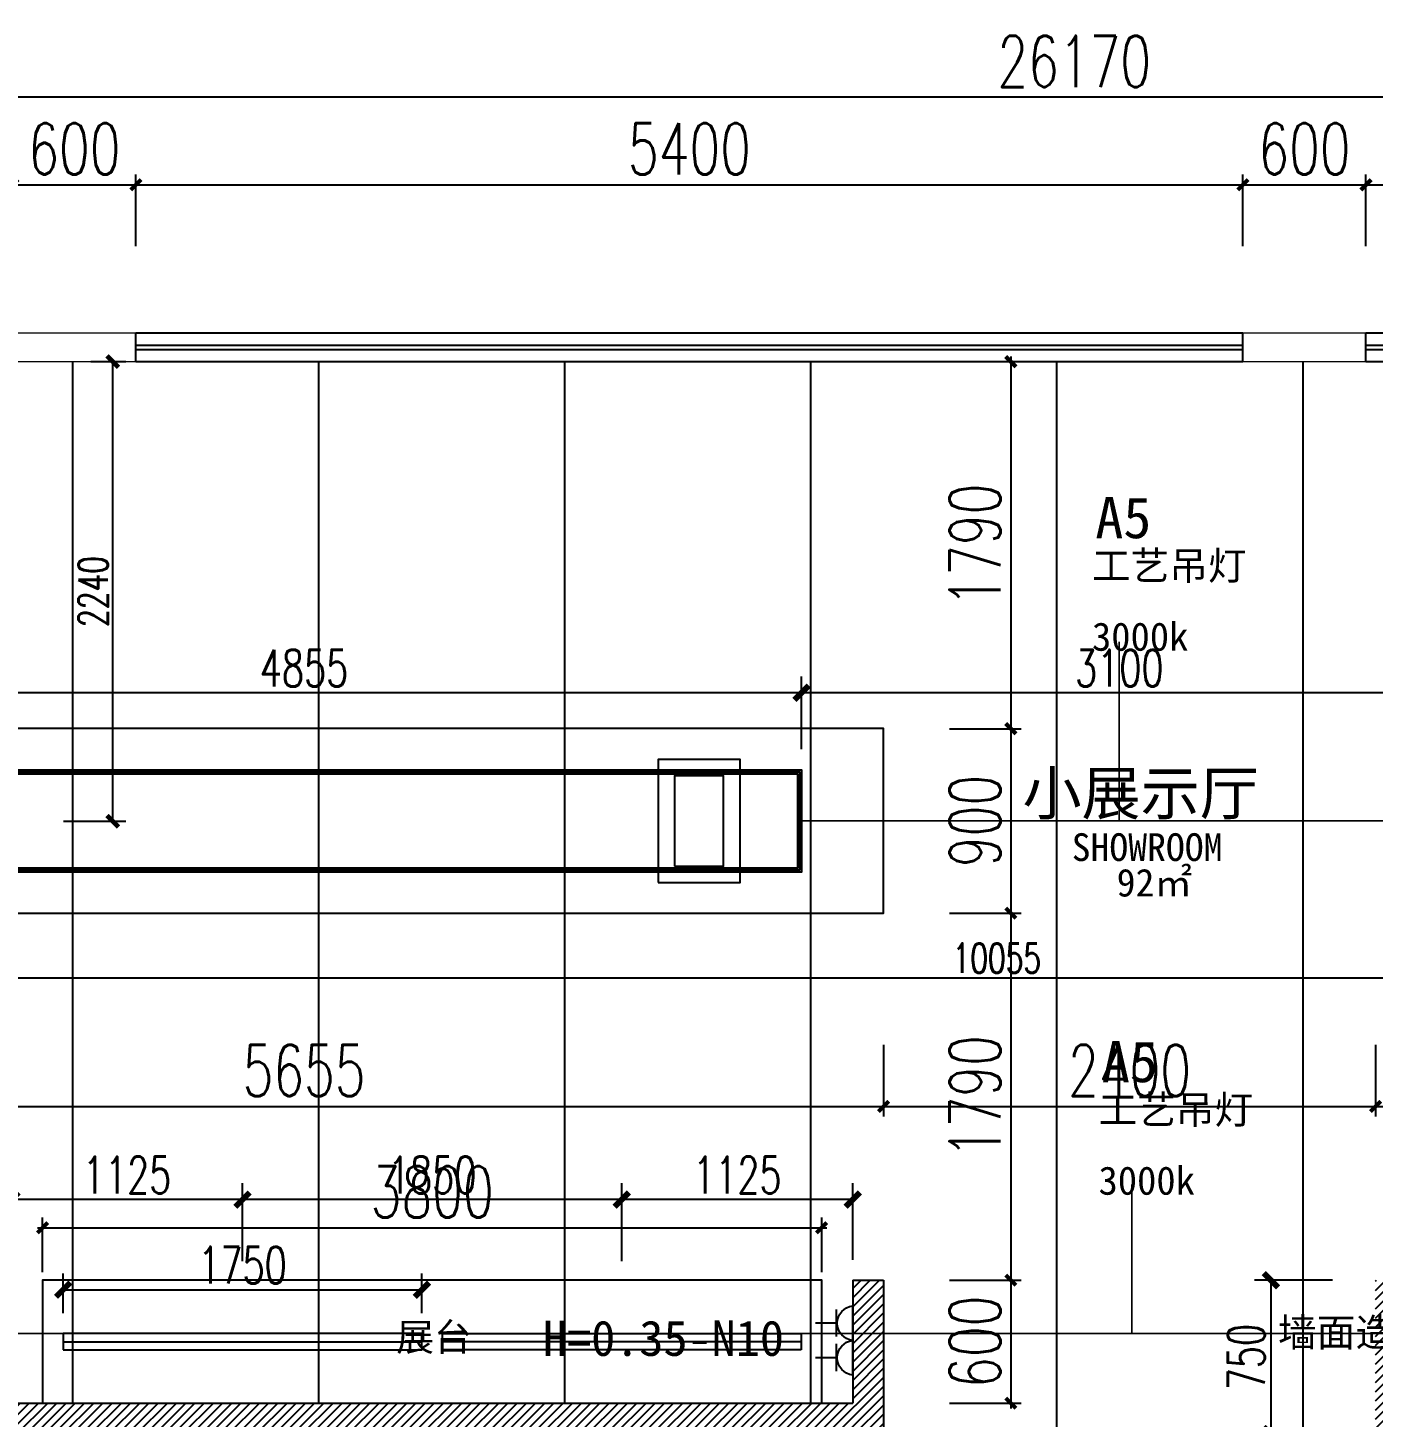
# Model space of a CAD drawing. Header units: millimetres. Extents: x 5625199 to 7433318, y -3316392 to -2552493.
# Drawn here: x 5908830 to 5915393, y -2585258 to -2578481 of the extents above; entities that cross this region are included whole.
import ezdxf

# ---------------------------------------------------------------- set-up
doc = ezdxf.new("R2010")
doc.units = ezdxf.units.MM
doc.header["$PDMODE"] = 35
doc.header["$PDSIZE"] = -10
for name, color, linetype in [('8', 8, 'Continuous'), ('PL-地坪线', 8, 'Continuous'), ('PL-天花', 30, 'Continuous'), ('PL-文字标注', 2, 'Continuous'), ('PL-新建墙体', 5, 'Continuous'), ('PL-新建墙体尺寸', 155, 'Continuous'), ('PL-活动家具', 15, 'Continuous'), ('PL-灯具尺寸', 155, 'Continuous'), ('TXT【文字】', 8, 'Continuous'), ('开关', 1, 'Continuous'), ('插座', 1, 'Continuous')]:
    doc.layers.add(name, color=color, linetype=linetype)
doc.styles.add('MFD-英文', font='stylu.ttf')
doc.styles.add('STYLE2', font='simhei.ttf')
doc.styles.add('XZC', font='SIMPLEX.SHX', dxfattribs={"width": 0.7, "bigfont": 'hztxt.shx'})
doc.styles.add('标注-尺寸', font='simplex.shx', dxfattribs={"width": 0.7})
doc.styles.add('黑体', font='simhei.ttf')
doc.linetypes.add('LED_LINE', pattern='A,12.7,-5.08,["LED",XZC,S=2.54,R=0,X=-2.54,Y=-1.27],-6.35', length=24.13)
doc.dimstyles.new('100', dxfattribs={"dimtxt": 180, "dimasz": 70, "dimexe": 80, "dimexo": 100, "dimgap": 30, "dimtad": 1, "dimdec": 0, "dimrnd": 5, "dimdsep": 46, "dimtxsty": '标注-尺寸', "dimblk": 'ARCHTICK', "dimcen": 0.2, "dimdle": 5, "dimclrd": 8, "dimclre": 8, "dimclrt": 2, "dimadec": 0, "dimazin": 0, "dimtfac": 1, "dimtdec": 0, "dimtmove": 2, "dimatfit": 3, "dimldrblk": 'ccccc', "dimfxl": 300, "dimfxlon": 1, "dimtolj": 1, "dimtzin": 0, "dimarcsym": 0})
doc.dimstyles.new('MS55', dxfattribs={"dimscale": 0, "dimtxt": 5, "dimasz": 1, "dimexe": 1, "dimexo": 0.8, "dimgap": 1, "dimtad": 1, "dimdec": 0, "dimrnd": 5, "dimdsep": 46, "dimtxsty": '标注-尺寸', "dimblk": 'ARCHTICK', "dimcen": 0, "dimdle": 0.5, "dimclrd": 256, "dimclre": 256, "dimclrt": 50, "dimadec": 0, "dimazin": 0, "dimtfac": 1, "dimtdec": 0, "dimtix": 1, "dimtofl": 0, "dimtmove": 2, "dimatfit": 3, "dimldrblk": 'jt2', "dimfxl": 6, "dimfxlon": 1, "dimtvp": 1, "dimtolj": 1, "dimtzin": 0, "dimarcsym": 0})
doc.dimstyles.new('副本 100', dxfattribs={"dimscale": 0.8, "dimtxt": 180, "dimasz": 70, "dimexe": 80, "dimexo": 100, "dimgap": 30, "dimtad": 1, "dimdec": 0, "dimrnd": 5, "dimdsep": 46, "dimtxsty": '标注-尺寸', "dimblk": 'ARCHTICK', "dimcen": 0.2, "dimdle": 5, "dimclrd": 8, "dimclre": 8, "dimclrt": 2, "dimadec": 0, "dimazin": 0, "dimtfac": 1, "dimtdec": 0, "dimtmove": 2, "dimatfit": 3, "dimldrblk": 'ccccc', "dimfxl": 300, "dimfxlon": 1, "dimtolj": 1, "dimtzin": 0, "dimarcsym": 0})

# ---------------------------------------------------------------- blocks, each defined once
blk = doc.blocks.new('_ArchTick')
at = {"color": 0, "linetype": 'ByBlock', "const_width": 0.4}
blk.add_lwpolyline([(-0.5, -0.5), (0.5, 0.5)], dxfattribs=at)
blk = doc.blocks.new('*D111')
at = {"layer": 'Defpoints', "color": 0, "transparency": 16777216}
for p in [(5912604.1, -2581724.2), (5912604.1, -2582099.4), (5915704.1, -2582099.4)]:
    blk.add_point(p, dxfattribs=at)
at = {"layer": 'PL-灯具尺寸', "color": 8, "lineweight": -2, "ltscale": 500, "transparency": 16777216}
for p, q in [((5912604.1, -2581999.4), (5912604.1, -2581644.2)), ((5915704.1, -2581999.4), (5915704.1, -2581644.2)), ((5915709.1, -2581724.2), (5912599.1, -2581724.2))]:
    blk.add_line(p, q, dxfattribs=at)
at = {"layer": 'PL-灯具尺寸', "color": 8, "linetype": 'ByBlock', "lineweight": -2, "transparency": 16777216, "xscale": 70, "yscale": 70, "zscale": 70, "rotation": 180}
blk.add_blockref('_ArchTick', (5912604.1, -2581724.2), dxfattribs=at)
at = {"layer": 'PL-灯具尺寸', "color": 8, "linetype": 'ByBlock', "lineweight": -2, "transparency": 16777216, "xscale": 70, "yscale": 70, "zscale": 70}
blk.add_blockref('_ArchTick', (5915704.1, -2581724.2), dxfattribs=at)
at = {"layer": 'PL-灯具尺寸', "color": 2, "ltscale": 500, "transparency": 16777216, "insert": (5914154.1, -2581604.2), "char_height": 180, "attachment_point": 5, "style": '标注-尺寸'}
blk.add_mtext('\\A1;3100', dxfattribs=at)
blk = doc.blocks.new('ccccc')
h = blk.add_hatch(color=44)
h.dxf.hatch_style = 1
h.paths.add_polyline_path([(-1.713, -1.115), (-1.349, -1.475), (0, 0), (-1.349, 1.475), (-1.713, 1.115), (-0.424, 0)])
at = {"color": 44}
for p, q in [((-1.349, 1.475), (-1.713, 1.115)), ((-1.713, 1.115), (-0.424, 0)), ((0, 0), (-1.349, 1.475)), ((-0.424, 0), (-5.067, 0)), ((-1.713, -1.115), (-0.424, 0)), ((0, 0), (-1.349, -1.475)), ((-1.349, -1.475), (-1.713, -1.115))]:
    blk.add_line(p, q, dxfattribs=at)
blk = doc.blocks.new('*D112')
at = {"layer": 'Defpoints', "color": 0, "transparency": 16777216}
for p in [(5907750.5, -2581724.2), (5907750.5, -2582009.5), (5912604.1, -2582099.4)]:
    blk.add_point(p, dxfattribs=at)
at = {"layer": 'PL-灯具尺寸', "color": 8, "lineweight": -2, "ltscale": 500, "transparency": 16777216}
for p, q in [((5907750.5, -2581909.5), (5907750.5, -2581644.2)), ((5912604.1, -2581999.4), (5912604.1, -2581644.2)), ((5912609.1, -2581724.2), (5907745.5, -2581724.2))]:
    blk.add_line(p, q, dxfattribs=at)
at = {"layer": 'PL-灯具尺寸', "color": 8, "linetype": 'ByBlock', "lineweight": -2, "transparency": 16777216, "xscale": 70, "yscale": 70, "zscale": 70, "rotation": 180}
blk.add_blockref('_ArchTick', (5907750.5, -2581724.2), dxfattribs=at)
at = {"layer": 'PL-灯具尺寸', "color": 8, "linetype": 'ByBlock', "lineweight": -2, "transparency": 16777216, "xscale": 70, "yscale": 70, "zscale": 70}
blk.add_blockref('_ArchTick', (5912604.1, -2581724.2), dxfattribs=at)
at = {"layer": 'PL-灯具尺寸', "color": 2, "ltscale": 500, "transparency": 16777216, "insert": (5910177.3, -2581604.2), "char_height": 180, "attachment_point": 5, "style": '标注-尺寸'}
blk.add_mtext('\\A1;4855', dxfattribs=at)
blk = doc.blocks.new('*D135')
at = {"layer": 'Defpoints', "color": 0, "transparency": 16777216}
for p in [(5911727.3, -2584196.1), (5912854.1, -2584589.4), (5911727.3, -2584929.4)]:
    blk.add_point(p, dxfattribs=at)
at = {"layer": 'PL-灯具尺寸', "color": 8, "lineweight": -2, "ltscale": 500, "transparency": 16777216}
for p, q in [((5911727.3, -2584496.1), (5911727.3, -2584116.1)), ((5912854.1, -2584489.4), (5912854.1, -2584116.1)), ((5912859.1, -2584196.1), (5911722.3, -2584196.1))]:
    blk.add_line(p, q, dxfattribs=at)
at = {"layer": 'PL-灯具尺寸', "color": 8, "linetype": 'ByBlock', "lineweight": -2, "transparency": 16777216, "xscale": 70, "yscale": 70, "zscale": 70, "rotation": 180}
blk.add_blockref('_ArchTick', (5911727.3, -2584196.1), dxfattribs=at)
at = {"layer": 'PL-灯具尺寸', "color": 8, "linetype": 'ByBlock', "lineweight": -2, "transparency": 16777216, "xscale": 70, "yscale": 70, "zscale": 70}
blk.add_blockref('_ArchTick', (5912854.1, -2584196.1), dxfattribs=at)
at = {"layer": 'PL-灯具尺寸', "color": 2, "ltscale": 500, "transparency": 16777216, "insert": (5912290.7, -2584076.1), "char_height": 180, "attachment_point": 5, "style": '标注-尺寸'}
blk.add_mtext('\\A1;1125', dxfattribs=at)
blk = doc.blocks.new('*D136')
at = {"layer": 'Defpoints', "color": 0, "transparency": 16777216}
for p in [(5909877.3, -2584196.1), (5909877.3, -2584849.4), (5911727.3, -2584929.4)]:
    blk.add_point(p, dxfattribs=at)
at = {"layer": 'PL-灯具尺寸', "color": 8, "lineweight": -2, "ltscale": 500, "transparency": 16777216}
for p, q in [((5909877.3, -2584496.1), (5909877.3, -2584116.1)), ((5911727.3, -2584496.1), (5911727.3, -2584116.1)), ((5911732.3, -2584196.1), (5909872.3, -2584196.1))]:
    blk.add_line(p, q, dxfattribs=at)
at = {"layer": 'PL-灯具尺寸', "color": 8, "linetype": 'ByBlock', "lineweight": -2, "transparency": 16777216, "xscale": 70, "yscale": 70, "zscale": 70, "rotation": 180}
blk.add_blockref('_ArchTick', (5909877.3, -2584196.1), dxfattribs=at)
at = {"layer": 'PL-灯具尺寸', "color": 8, "linetype": 'ByBlock', "lineweight": -2, "transparency": 16777216, "xscale": 70, "yscale": 70, "zscale": 70}
blk.add_blockref('_ArchTick', (5911727.3, -2584196.1), dxfattribs=at)
at = {"layer": 'PL-灯具尺寸', "color": 2, "ltscale": 500, "transparency": 16777216, "insert": (5910802.3, -2584076.1), "char_height": 180, "attachment_point": 5, "style": '标注-尺寸'}
blk.add_mtext('\\A1;1850', dxfattribs=at)
blk = doc.blocks.new('*D137')
at = {"layer": 'Defpoints', "color": 0, "transparency": 16777216}
for p in [(5908750.5, -2584196.1), (5908750.5, -2584589.4), (5909877.3, -2584849.4)]:
    blk.add_point(p, dxfattribs=at)
at = {"layer": 'PL-灯具尺寸', "color": 8, "lineweight": -2, "ltscale": 500, "transparency": 16777216}
for p, q in [((5908750.5, -2584489.4), (5908750.5, -2584116.1)), ((5909877.3, -2584496.1), (5909877.3, -2584116.1)), ((5909882.3, -2584196.1), (5908745.5, -2584196.1))]:
    blk.add_line(p, q, dxfattribs=at)
at = {"layer": 'PL-灯具尺寸', "color": 8, "linetype": 'ByBlock', "lineweight": -2, "transparency": 16777216, "xscale": 70, "yscale": 70, "zscale": 70, "rotation": 180}
blk.add_blockref('_ArchTick', (5908750.5, -2584196.1), dxfattribs=at)
at = {"layer": 'PL-灯具尺寸', "color": 8, "linetype": 'ByBlock', "lineweight": -2, "transparency": 16777216, "xscale": 70, "yscale": 70, "zscale": 70}
blk.add_blockref('_ArchTick', (5909877.3, -2584196.1), dxfattribs=at)
at = {"layer": 'PL-灯具尺寸', "color": 2, "ltscale": 500, "transparency": 16777216, "insert": (5909313.9, -2584076.1), "char_height": 180, "attachment_point": 5, "style": '标注-尺寸'}
blk.add_mtext('\\A1;1125', dxfattribs=at)
blk = doc.blocks.new('c')
at = {"color": 1}
for p, q in [((788247, -244144), (788247, -243941)), ((788370, -244135), (788119, -244135)), ((788406, -244287), (788087, -244287))]:
    blk.add_line(p, q, dxfattribs=at)
blk.add_arc((788247, -244305), 161, 6.4342, 173.5658, dxfattribs=at)
blk = doc.blocks.new('*D1155')
at = {"layer": 'Defpoints', "color": 0, "transparency": 16777216}
for p in [(5907350.5, -2582799.4), (5913004.1, -2582799.4), (5913004.1, -2583741.7)]:
    blk.add_point(p, dxfattribs=at)
at = {"layer": 'TXT【文字】', "lineweight": -2, "ltscale": 500, "transparency": 16777216}
for p, q in [((5907350.5, -2583441.7), (5907350.5, -2583791.7)), ((5913004.1, -2583441.7), (5913004.1, -2583791.7)), ((5907325.5, -2583741.7), (5913029.1, -2583741.7))]:
    blk.add_line(p, q, dxfattribs=at)
at = {"layer": 'TXT【文字】', "linetype": 'ByBlock', "lineweight": -2, "transparency": 16777216, "xscale": 50.00000000000001, "yscale": 50.00000000000001, "zscale": 50.00000000000001, "rotation": 180}
blk.add_blockref('_ArchTick', (5907350.5, -2583741.7), dxfattribs=at)
at = {"layer": 'TXT【文字】', "linetype": 'ByBlock', "lineweight": -2, "transparency": 16777216, "xscale": 50.00000000000001, "yscale": 50.00000000000001, "zscale": 50.00000000000001}
blk.add_blockref('_ArchTick', (5913004.1, -2583741.7), dxfattribs=at)
at = {"layer": 'TXT【文字】', "color": 50, "ltscale": 500, "transparency": 16777216, "insert": (5910177.3, -2583566.7), "char_height": 250, "attachment_point": 5, "style": '标注-尺寸'}
blk.add_mtext('\\A1;5655', dxfattribs=at)
blk = doc.blocks.new('jt2')
at = {"ltscale": 0.1}
blk.add_line((0, 0), (-1, 0), dxfattribs=at)
at = {"color": 6, "ltscale": 0.1}
blk.add_lwpolyline([(-1.22, 1.26), (-0.72, 1.5), (0.02, 0), (-0.72, -1.5), (-1.22, -1.26), (0, 0), (-1.22, 1.26)], dxfattribs=at)
blk = doc.blocks.new('*D1156')
at = {"layer": 'Defpoints', "color": 0, "transparency": 16777216}
for p in [(5913004.1, -2582799.4), (5915404.1, -2582799.4), (5915404.1, -2583741.7)]:
    blk.add_point(p, dxfattribs=at)
at = {"layer": 'TXT【文字】', "lineweight": -2, "ltscale": 500, "transparency": 16777216}
for p, q in [((5913004.1, -2583441.7), (5913004.1, -2583791.7)), ((5915404.1, -2583441.7), (5915404.1, -2583791.7)), ((5912979.1, -2583741.7), (5915429.1, -2583741.7))]:
    blk.add_line(p, q, dxfattribs=at)
at = {"layer": 'TXT【文字】', "linetype": 'ByBlock', "lineweight": -2, "transparency": 16777216, "xscale": 50.00000000000001, "yscale": 50.00000000000001, "zscale": 50.00000000000001, "rotation": 180}
blk.add_blockref('_ArchTick', (5913004.1, -2583741.7), dxfattribs=at)
at = {"layer": 'TXT【文字】', "linetype": 'ByBlock', "lineweight": -2, "transparency": 16777216, "xscale": 50.00000000000001, "yscale": 50.00000000000001, "zscale": 50.00000000000001}
blk.add_blockref('_ArchTick', (5915404.1, -2583741.7), dxfattribs=at)
at = {"layer": 'TXT【文字】', "color": 50, "ltscale": 500, "transparency": 16777216, "insert": (5914204.1, -2583566.7), "char_height": 250, "attachment_point": 5, "style": '标注-尺寸'}
blk.add_mtext('\\A1;2400', dxfattribs=at)
blk = doc.blocks.new('*D1157')
at = {"layer": 'Defpoints', "color": 0, "transparency": 16777216}
for p in [(5915404.1, -2582799.4), (5919849.4, -2582799.4), (5919849.4, -2583741.7)]:
    blk.add_point(p, dxfattribs=at)
at = {"layer": 'TXT【文字】', "lineweight": -2, "ltscale": 500, "transparency": 16777216}
for p, q in [((5915404.1, -2583441.7), (5915404.1, -2583791.7)), ((5919849.4, -2583441.7), (5919849.4, -2583791.7)), ((5915379.1, -2583741.7), (5919874.4, -2583741.7))]:
    blk.add_line(p, q, dxfattribs=at)
at = {"layer": 'TXT【文字】', "linetype": 'ByBlock', "lineweight": -2, "transparency": 16777216, "xscale": 50.00000000000001, "yscale": 50.00000000000001, "zscale": 50.00000000000001, "rotation": 180}
blk.add_blockref('_ArchTick', (5915404.1, -2583741.7), dxfattribs=at)
at = {"layer": 'TXT【文字】', "linetype": 'ByBlock', "lineweight": -2, "transparency": 16777216, "xscale": 50.00000000000001, "yscale": 50.00000000000001, "zscale": 50.00000000000001}
blk.add_blockref('_ArchTick', (5919849.4, -2583741.7), dxfattribs=at)
at = {"layer": 'TXT【文字】', "color": 50, "ltscale": 500, "transparency": 16777216, "insert": (5917626.8, -2583566.7), "char_height": 250, "attachment_point": 5, "style": '标注-尺寸'}
blk.add_mtext('\\A1;4445', dxfattribs=at)
blk = doc.blocks.new('*D1159')
at = {"layer": 'Defpoints', "color": 0, "transparency": 16777216}
for p in [(5912957.3, -2580109.3), (5913004.1, -2581899.4), (5913625.1, -2581899.4)]:
    blk.add_point(p, dxfattribs=at)
at = {"layer": 'TXT【文字】', "lineweight": -2, "ltscale": 500, "transparency": 16777216}
for p, q in [((5913325.1, -2580109.3), (5913675.1, -2580109.3)), ((5913625.1, -2580084.3), (5913625.1, -2581924.4)), ((5913325.1, -2581899.4), (5913675.1, -2581899.4))]:
    blk.add_line(p, q, dxfattribs=at)
at = {"layer": 'TXT【文字】', "linetype": 'ByBlock', "lineweight": -2, "transparency": 16777216, "xscale": 50.00000000000001, "yscale": 50.00000000000001, "zscale": 50.00000000000001}
for p, rotation in [((5913625.1, -2580109.3), 90), ((5913625.1, -2581899.4), 270)]:
    blk.add_blockref('_ArchTick', p, dxfattribs=dict(at, rotation=rotation))
at = {"layer": 'TXT【文字】', "color": 50, "ltscale": 500, "transparency": 16777216, "insert": (5913450.1, -2581004.3), "char_height": 250, "attachment_point": 5, "rotation": 90, "style": '标注-尺寸'}
blk.add_mtext('\\A1;1790', dxfattribs=at)
blk = doc.blocks.new('*D1160')
at = {"layer": 'Defpoints', "color": 0, "transparency": 16777216}
for p in [(5913004.1, -2581899.4), (5913004.1, -2582799.4), (5913625.1, -2582799.4)]:
    blk.add_point(p, dxfattribs=at)
at = {"layer": 'TXT【文字】', "lineweight": -2, "ltscale": 500, "transparency": 16777216}
for p, q in [((5913325.1, -2581899.4), (5913675.1, -2581899.4)), ((5913625.1, -2581874.4), (5913625.1, -2582824.4)), ((5913325.1, -2582799.4), (5913675.1, -2582799.4))]:
    blk.add_line(p, q, dxfattribs=at)
at = {"layer": 'TXT【文字】', "linetype": 'ByBlock', "lineweight": -2, "transparency": 16777216, "xscale": 50.00000000000001, "yscale": 50.00000000000001, "zscale": 50.00000000000001}
for p, rotation in [((5913625.1, -2581899.4), 90), ((5913625.1, -2582799.4), 270)]:
    blk.add_blockref('_ArchTick', p, dxfattribs=dict(at, rotation=rotation))
at = {"layer": 'TXT【文字】', "color": 50, "ltscale": 500, "transparency": 16777216, "insert": (5913450.1, -2582349.4), "char_height": 250, "attachment_point": 5, "rotation": 90, "style": '标注-尺寸'}
blk.add_mtext('\\A1;900', dxfattribs=at)
blk = doc.blocks.new('*D1161')
at = {"layer": 'Defpoints', "color": 0, "transparency": 16777216}
for p in [(5913004.1, -2582799.4), (5912558.3, -2584589.4), (5913625.1, -2584589.4)]:
    blk.add_point(p, dxfattribs=at)
at = {"layer": 'TXT【文字】', "lineweight": -2, "ltscale": 500, "transparency": 16777216}
for p, q in [((5913625.1, -2582774.4), (5913625.1, -2584614.4)), ((5913325.1, -2582799.4), (5913675.1, -2582799.4)), ((5913325.1, -2584589.4), (5913675.1, -2584589.4))]:
    blk.add_line(p, q, dxfattribs=at)
at = {"layer": 'TXT【文字】', "linetype": 'ByBlock', "lineweight": -2, "transparency": 16777216, "xscale": 50.00000000000001, "yscale": 50.00000000000001, "zscale": 50.00000000000001}
for p, rotation in [((5913625.1, -2582799.4), 90), ((5913625.1, -2584589.4), 270)]:
    blk.add_blockref('_ArchTick', p, dxfattribs=dict(at, rotation=rotation))
at = {"layer": 'TXT【文字】', "color": 50, "ltscale": 500, "transparency": 16777216, "insert": (5913450.1, -2583694.4), "char_height": 250, "attachment_point": 5, "rotation": 90, "style": '标注-尺寸'}
blk.add_mtext('\\A1;1790', dxfattribs=at)
blk = doc.blocks.new('*D1162')
at = {"layer": 'Defpoints', "color": 0, "transparency": 16777216}
for p in [(5912558.3, -2584589.4), (5912558.3, -2585189.4), (5913625.1, -2585189.4)]:
    blk.add_point(p, dxfattribs=at)
at = {"layer": 'TXT【文字】', "lineweight": -2, "ltscale": 500, "transparency": 16777216}
for p, q in [((5913325.1, -2584589.4), (5913675.1, -2584589.4)), ((5913625.1, -2584564.4), (5913625.1, -2585214.4)), ((5913325.1, -2585189.4), (5913675.1, -2585189.4))]:
    blk.add_line(p, q, dxfattribs=at)
at = {"layer": 'TXT【文字】', "linetype": 'ByBlock', "lineweight": -2, "transparency": 16777216, "xscale": 50.00000000000001, "yscale": 50.00000000000001, "zscale": 50.00000000000001}
for p, rotation in [((5913625.1, -2584589.4), 90), ((5913625.1, -2585189.4), 270)]:
    blk.add_blockref('_ArchTick', p, dxfattribs=dict(at, rotation=rotation))
at = {"layer": 'TXT【文字】', "color": 50, "ltscale": 500, "transparency": 16777216, "insert": (5913450.1, -2584889.4), "char_height": 250, "attachment_point": 5, "rotation": 90, "style": '标注-尺寸'}
blk.add_mtext('\\A1;600', dxfattribs=at)
blk = doc.blocks.new('*D1225')
at = {"layer": '8', "lineweight": -2, "ltscale": 500, "transparency": 16777216}
for p, q in [((5900849.4, -2579120), (5900849.4, -2578770)), ((5927018.9, -2579120), (5927018.9, -2578770)), ((5927043.9, -2578820), (5900824.4, -2578820))]:
    blk.add_line(p, q, dxfattribs=at)
at = {"layer": 'Defpoints', "color": 0, "transparency": 16777216}
for p in [(5900849.4, -2578820), (5900849.4, -2580219.4), (5927018.9, -2580219.4)]:
    blk.add_point(p, dxfattribs=at)
at = {"layer": '8', "linetype": 'ByBlock', "lineweight": -2, "transparency": 16777216, "xscale": 50.00000000000001, "yscale": 50.00000000000001, "zscale": 50.00000000000001, "rotation": 180}
blk.add_blockref('_ArchTick', (5900849.4, -2578820), dxfattribs=at)
at = {"layer": '8', "linetype": 'ByBlock', "lineweight": -2, "transparency": 16777216, "xscale": 50.00000000000001, "yscale": 50.00000000000001, "zscale": 50.00000000000001}
blk.add_blockref('_ArchTick', (5927018.9, -2578820), dxfattribs=at)
at = {"layer": '8', "color": 50, "ltscale": 500, "transparency": 16777216, "insert": (5913934.2, -2578645), "char_height": 250, "attachment_point": 5, "style": '标注-尺寸'}
blk.add_mtext('\\A1;26170', dxfattribs=at)
blk = doc.blocks.new('*D1283')
at = {"layer": '8', "lineweight": -2, "ltscale": 500, "transparency": 16777216}
for p, q in [((5908757.3, -2579546.8), (5908757.3, -2579196.8)), ((5909357.3, -2579546.8), (5909357.3, -2579196.8)), ((5908732.3, -2579246.8), (5909382.3, -2579246.8))]:
    blk.add_line(p, q, dxfattribs=at)
at = {"layer": 'Defpoints', "color": 0, "transparency": 16777216}
for p in [(5909357.3, -2579246.8), (5908757.3, -2579969.3), (5909357.3, -2579969.3)]:
    blk.add_point(p, dxfattribs=at)
at = {"layer": '8', "linetype": 'ByBlock', "lineweight": -2, "transparency": 16777216, "xscale": 50.00000000000001, "yscale": 50.00000000000001, "zscale": 50.00000000000001, "rotation": 180}
blk.add_blockref('_ArchTick', (5908757.3, -2579246.8), dxfattribs=at)
at = {"layer": '8', "linetype": 'ByBlock', "lineweight": -2, "transparency": 16777216, "xscale": 50.00000000000001, "yscale": 50.00000000000001, "zscale": 50.00000000000001}
blk.add_blockref('_ArchTick', (5909357.3, -2579246.8), dxfattribs=at)
at = {"layer": '8', "color": 50, "ltscale": 500, "transparency": 16777216, "insert": (5909057.3, -2579071.8), "char_height": 250, "attachment_point": 5, "style": '标注-尺寸'}
blk.add_mtext('\\A1;600', dxfattribs=at)
blk = doc.blocks.new('*D1284')
at = {"layer": '8', "lineweight": -2, "ltscale": 500, "transparency": 16777216}
for p, q in [((5909357.3, -2579546.8), (5909357.3, -2579196.8)), ((5914757.3, -2579546.8), (5914757.3, -2579196.8)), ((5909332.3, -2579246.8), (5914782.3, -2579246.8))]:
    blk.add_line(p, q, dxfattribs=at)
at = {"layer": 'Defpoints', "color": 0, "transparency": 16777216}
for p in [(5914757.3, -2579246.8), (5909357.3, -2579969.3), (5914757.3, -2579969.3)]:
    blk.add_point(p, dxfattribs=at)
at = {"layer": '8', "linetype": 'ByBlock', "lineweight": -2, "transparency": 16777216, "xscale": 50.00000000000001, "yscale": 50.00000000000001, "zscale": 50.00000000000001, "rotation": 180}
blk.add_blockref('_ArchTick', (5909357.3, -2579246.8), dxfattribs=at)
at = {"layer": '8', "linetype": 'ByBlock', "lineweight": -2, "transparency": 16777216, "xscale": 50.00000000000001, "yscale": 50.00000000000001, "zscale": 50.00000000000001}
blk.add_blockref('_ArchTick', (5914757.3, -2579246.8), dxfattribs=at)
at = {"layer": '8', "color": 50, "ltscale": 500, "transparency": 16777216, "insert": (5912057.3, -2579071.8), "char_height": 250, "attachment_point": 5, "style": '标注-尺寸'}
blk.add_mtext('\\A1;5400', dxfattribs=at)
blk = doc.blocks.new('*D1285')
at = {"layer": '8', "lineweight": -2, "ltscale": 500, "transparency": 16777216}
for p, q in [((5914757.3, -2579546.8), (5914757.3, -2579196.8)), ((5915357.3, -2579546.8), (5915357.3, -2579196.8)), ((5914732.3, -2579246.8), (5915382.3, -2579246.8))]:
    blk.add_line(p, q, dxfattribs=at)
at = {"layer": 'Defpoints', "color": 0, "transparency": 16777216}
for p in [(5915357.3, -2579246.8), (5914757.3, -2579969.3), (5915357.3, -2579969.3)]:
    blk.add_point(p, dxfattribs=at)
at = {"layer": '8', "linetype": 'ByBlock', "lineweight": -2, "transparency": 16777216, "xscale": 50.00000000000001, "yscale": 50.00000000000001, "zscale": 50.00000000000001, "rotation": 180}
blk.add_blockref('_ArchTick', (5914757.3, -2579246.8), dxfattribs=at)
at = {"layer": '8', "linetype": 'ByBlock', "lineweight": -2, "transparency": 16777216, "xscale": 50.00000000000001, "yscale": 50.00000000000001, "zscale": 50.00000000000001}
blk.add_blockref('_ArchTick', (5915357.3, -2579246.8), dxfattribs=at)
at = {"layer": '8', "color": 50, "ltscale": 500, "transparency": 16777216, "insert": (5915057.3, -2579071.8), "char_height": 250, "attachment_point": 5, "style": '标注-尺寸'}
blk.add_mtext('\\A1;600', dxfattribs=at)
blk = doc.blocks.new('*D1286')
at = {"layer": '8', "lineweight": -2, "ltscale": 500, "transparency": 16777216}
for p, q in [((5915357.3, -2579546.8), (5915357.3, -2579196.8)), ((5920757.3, -2579546.8), (5920757.3, -2579196.8)), ((5915332.3, -2579246.8), (5920782.3, -2579246.8))]:
    blk.add_line(p, q, dxfattribs=at)
at = {"layer": 'Defpoints', "color": 0, "transparency": 16777216}
for p in [(5920757.3, -2579246.8), (5915357.3, -2579969.3), (5920757.3, -2579969.3)]:
    blk.add_point(p, dxfattribs=at)
at = {"layer": '8', "linetype": 'ByBlock', "lineweight": -2, "transparency": 16777216, "xscale": 50.00000000000001, "yscale": 50.00000000000001, "zscale": 50.00000000000001, "rotation": 180}
blk.add_blockref('_ArchTick', (5915357.3, -2579246.8), dxfattribs=at)
at = {"layer": '8', "linetype": 'ByBlock', "lineweight": -2, "transparency": 16777216, "xscale": 50.00000000000001, "yscale": 50.00000000000001, "zscale": 50.00000000000001}
blk.add_blockref('_ArchTick', (5920757.3, -2579246.8), dxfattribs=at)
at = {"layer": '8', "color": 50, "ltscale": 500, "transparency": 16777216, "insert": (5918057.3, -2579071.8), "char_height": 250, "attachment_point": 5, "style": '标注-尺寸'}
blk.add_mtext('\\A1;5400', dxfattribs=at)
blk = doc.blocks.new('*D1314')
at = {"layer": 'Defpoints', "color": 0, "transparency": 16777216}
for p in [(5909057.3, -2580109.3), (5909244.4, -2580109.3), (5908698.5, -2582351.2)]:
    blk.add_point(p, dxfattribs=at)
at = {"layer": '插座', "color": 8, "lineweight": -2, "ltscale": 500, "transparency": 16777216}
for p, q in [((5909137.3, -2580109.3), (5909308.4, -2580109.3)), ((5909244.4, -2582355.2), (5909244.4, -2580105.3)), ((5909004.4, -2582351.2), (5909308.4, -2582351.2))]:
    blk.add_line(p, q, dxfattribs=at)
at = {"layer": '插座', "color": 8, "linetype": 'ByBlock', "lineweight": -2, "transparency": 16777216, "xscale": 56, "yscale": 56, "zscale": 56}
for p, rotation in [((5909244.4, -2580109.3), 90), ((5909244.4, -2582351.2), 270)]:
    blk.add_blockref('_ArchTick', p, dxfattribs=dict(at, rotation=rotation))
at = {"layer": '插座', "color": 2, "ltscale": 500, "transparency": 16777216, "insert": (5909148.4, -2581230.2), "char_height": 144, "attachment_point": 5, "rotation": 90, "style": '标注-尺寸'}
blk.add_mtext('\\A1;2240', dxfattribs=at)
blk = doc.blocks.new('*D1315')
at = {"layer": 'Defpoints', "color": 0, "transparency": 16777216}
for p in [(5908528.2, -2582436.1), (5918585.3, -2582436.1), (5918585.3, -2583115)]:
    blk.add_point(p, dxfattribs=at)
at = {"layer": '插座', "color": 8, "lineweight": -2, "ltscale": 500, "transparency": 16777216}
for p, q in [((5908528.2, -2582875), (5908528.2, -2583179)), ((5918585.3, -2582875), (5918585.3, -2583179)), ((5908524.2, -2583115), (5918589.3, -2583115))]:
    blk.add_line(p, q, dxfattribs=at)
at = {"layer": '插座', "color": 8, "linetype": 'ByBlock', "lineweight": -2, "transparency": 16777216, "xscale": 56, "yscale": 56, "zscale": 56, "rotation": 180}
blk.add_blockref('_ArchTick', (5908528.2, -2583115), dxfattribs=at)
at = {"layer": '插座', "color": 8, "linetype": 'ByBlock', "lineweight": -2, "transparency": 16777216, "xscale": 56, "yscale": 56, "zscale": 56}
blk.add_blockref('_ArchTick', (5918585.3, -2583115), dxfattribs=at)
at = {"layer": '插座', "color": 2, "ltscale": 500, "transparency": 16777216, "insert": (5913556.8, -2583019), "char_height": 144, "attachment_point": 5, "style": '标注-尺寸'}
blk.add_mtext('\\A1;10055', dxfattribs=at)
blk = doc.blocks.new('*D1415')
at = {"layer": 'Defpoints', "color": 0, "transparency": 16777216}
for p in [(5912702.3, -2584333.6), (5908902.3, -2584589.4), (5912702.3, -2584589.4)]:
    blk.add_point(p, dxfattribs=at)
at = {"layer": 'TXT【文字】', "lineweight": -2, "ltscale": 500, "transparency": 16777216}
for p, q in [((5908902.3, -2584549.4), (5908902.3, -2584283.6)), ((5912702.3, -2584549.4), (5912702.3, -2584283.6)), ((5908877.3, -2584333.6), (5912727.3, -2584333.6))]:
    blk.add_line(p, q, dxfattribs=at)
at = {"layer": 'TXT【文字】', "linetype": 'ByBlock', "lineweight": -2, "transparency": 16777216, "xscale": 50.00000000000001, "yscale": 50.00000000000001, "zscale": 50.00000000000001, "rotation": 180}
blk.add_blockref('_ArchTick', (5908902.3, -2584333.6), dxfattribs=at)
at = {"layer": 'TXT【文字】', "linetype": 'ByBlock', "lineweight": -2, "transparency": 16777216, "xscale": 50.00000000000001, "yscale": 50.00000000000001, "zscale": 50.00000000000001}
blk.add_blockref('_ArchTick', (5912702.3, -2584333.6), dxfattribs=at)
at = {"layer": 'TXT【文字】', "color": 50, "ltscale": 500, "transparency": 16777216, "insert": (5910802.3, -2584158.6), "char_height": 250, "attachment_point": 5, "style": '标注-尺寸'}
blk.add_mtext('\\A1;3800', dxfattribs=at)
blk = doc.blocks.new('*D1418')
at = {"layer": 'Defpoints', "color": 0, "transparency": 16777216}
for p in [(5915404.1, -2584589.4), (5914893.4, -2585339.4), (5915404.1, -2585339.4)]:
    blk.add_point(p, dxfattribs=at)
at = {"layer": 'PL-新建墙体尺寸', "color": 8, "lineweight": -2, "ltscale": 500, "transparency": 16777216}
for p, q in [((5915193.4, -2584589.4), (5914813.4, -2584589.4)), ((5914893.4, -2584584.4), (5914893.4, -2585344.4)), ((5915193.4, -2585339.4), (5914813.4, -2585339.4))]:
    blk.add_line(p, q, dxfattribs=at)
at = {"layer": 'PL-新建墙体尺寸', "color": 8, "linetype": 'ByBlock', "lineweight": -2, "transparency": 16777216, "xscale": 70, "yscale": 70, "zscale": 70}
for p, rotation in [((5914893.4, -2584589.4), 90), ((5914893.4, -2585339.4), 270)]:
    blk.add_blockref('_ArchTick', p, dxfattribs=dict(at, rotation=rotation))
at = {"layer": 'PL-新建墙体尺寸', "color": 2, "ltscale": 500, "transparency": 16777216, "insert": (5914773.4, -2584964.4), "char_height": 180, "attachment_point": 5, "rotation": 90, "style": '标注-尺寸'}
blk.add_mtext('\\A1;750', dxfattribs=at)
blk = doc.blocks.new('*D1453')
at = {"layer": 'Defpoints', "color": 0, "transparency": 16777216}
for p in [(5910752.3, -2584635.9), (5909002.3, -2584849.4), (5910752.3, -2584849.4)]:
    blk.add_point(p, dxfattribs=at)
at = {"layer": 'PL-灯具尺寸', "color": 8, "lineweight": -2, "ltscale": 500, "transparency": 16777216}
for p, q in [((5909002.3, -2584749.4), (5909002.3, -2584555.9)), ((5910752.3, -2584749.4), (5910752.3, -2584555.9)), ((5908997.3, -2584635.9), (5910757.3, -2584635.9))]:
    blk.add_line(p, q, dxfattribs=at)
at = {"layer": 'PL-灯具尺寸', "color": 8, "linetype": 'ByBlock', "lineweight": -2, "transparency": 16777216, "xscale": 70, "yscale": 70, "zscale": 70, "rotation": 180}
blk.add_blockref('_ArchTick', (5909002.3, -2584635.9), dxfattribs=at)
at = {"layer": 'PL-灯具尺寸', "color": 8, "linetype": 'ByBlock', "lineweight": -2, "transparency": 16777216, "xscale": 70, "yscale": 70, "zscale": 70}
blk.add_blockref('_ArchTick', (5910752.3, -2584635.9), dxfattribs=at)
at = {"layer": 'PL-灯具尺寸', "color": 2, "ltscale": 500, "transparency": 16777216, "insert": (5909877.3, -2584515.9), "char_height": 180, "attachment_point": 5, "style": '标注-尺寸'}
blk.add_mtext('\\A1;1750', dxfattribs=at)

msp = doc.modelspace()

# ---------------------------------------------------------------- hatches: boundary and pattern name
at = {"layer": 'PL-地坪线', "ltscale": 500}
h = msp.add_hatch(dxfattribs=at)
h.set_pattern_fill('_USER', color=250, scale=1200, angle=90, pattern_type=0)
h.set_pattern_definition([(90, (5919849.4, -2585359.4), (-1200, 7e-14), [])])
h.paths.add_polyline_path([(5927018.95, -2585729.48), (5927018.95, -2585339.42), (5925478.78, -2585339.42), (5925328.78, -2585339.42), (5923168.78, -2585339.42), (5923068.78, -2585339.42), (5923018.78, -2585339.42), (5923018.78, -2585289.42), (5923018.78, -2585189.42), (5923018.78, -2580509.31), (5923018.78, -2580109.31), (5922418.78, -2580109.31), (5921357.27, -2580109.31), (5920757.27, -2580109.31), (5915357.27, -2580109.31), (5914757.27, -2580109.31), (5909357.27, -2580109.31), (5908757.27, -2580109.31), (5905389.39, -2580109.31), (5905389.39, -2583909.31), (5905389.39, -2584049.31), (5905389.39, -2585189.42), (5907850.52, -2585189.42), (5907850.52, -2584589.42), (5908000.52, -2584589.42), (5908600.52, -2584589.42), (5908750.52, -2584589.42), (5908750.52, -2585189.42), (5912854.13, -2585189.42), (5912854.13, -2584589.42), (5913004.13, -2584589.42), (5913004.13, -2585339.42), (5915404.13, -2585339.42), (5915404.13, -2584589.42), (5915554.13, -2584589.42), (5915554.13, -2585189.42), (5919699.42, -2585189.42), (5919699.42, -2584589.42), (5919849.42, -2584589.42), (5919849.42, -2585339.42), (5919849.42, -2585349.42), (5919849.42, -2585359.42), (5919849.42, -2587719.42), (5919849.42, -2587729.42), (5919849.42, -2587739.42), (5919849.42, -2588489.42), (5919699.42, -2588489.42), (5919699.42, -2587889.42), (5915554.13, -2587889.42), (5915554.13, -2588489.42), (5915404.13, -2588489.42), (5915404.13, -2587739.42), (5913004.13, -2587739.42), (5913004.13, -2588489.42), (5912854.13, -2588489.42), (5912854.13, -2587889.42), (5908750.52, -2587889.42), (5908750.52, -2588489.42), (5908600.52, -2588489.42), (5908600.52, -2587739.42), (5908000.52, -2587739.42), (5908000.52, -2588489.42), (5907850.52, -2588489.42), (5907850.52, -2587889.42), (5905389.66, -2587889.42), (5905389.39, -2590009.53), (5903189.37, -2590009.53), (5903189.37, -2598029.48), (5905109.37, -2598029.48), (5907882.09, -2598029.48), (5920336.21, -2598029.48), (5923109.37, -2598029.48), (5925063.95, -2598029.48), (5926523.14, -2598029.48), (5927018.96, -2598029.48), (5927018.94, -2597729.66), (5926984.21, -2595029.85), (5923018.77, -2595029.85), (5923018.77, -2593127.21), (5923152.98, -2593127.21), (5923152.98, -2593687.74), (5923224.03, -2593687.74), (5924124.04, -2593687.74), (5924787.2, -2593687.74), (5924787.2, -2591366.67), (5924124.04, -2591366.67), (5923224.03, -2591366.67), (5923152.98, -2591366.67), (5923152.98, -2591927.2), (5923018.77, -2591927.2), (5923018.77, -2591579.55), (5921718.77, -2591579.55), (5921718.77, -2595029.85), (5921568.77, -2595029.85), (5921568.77, -2591579.55), (5921468.77, -2591579.55), (5921468.77, -2591429.55), (5923018.77, -2591429.55), (5923018.77, -2589809.55), (5927018.95, -2589809.55), (5927018.95, -2586329.48), (5927018.95, -2585774.42)])
h.paths.add_polyline_path([(5906475.65, -2595493.67), (5907291.12, -2595493.67), (5907698.86, -2596199.89), (5907291.12, -2596906.11), (5906475.65, -2596906.11), (5906067.92, -2596199.89)], flags=16)
h.paths.add_polyline_path([(5906533.39, -2595593.67), (5907233.39, -2595593.67), (5907583.39, -2596199.89), (5907233.39, -2596806.11), (5906533.39, -2596806.11), (5906183.39, -2596199.89)], flags=0)
h.paths.add_polyline_path([(5907239.37, -2596199.48, 1), (5906539.37, -2596199.48, 1)], flags=0)
at = {"layer": 'PL-新建墙体'}
h = msp.add_hatch(dxfattribs=at)
h.set_pattern_fill('ANSI31', color=251, scale=10)
h.set_pattern_definition([(45, (273402.825, -417409.755), (-22.4506403, 22.4506403), [])])
h.paths.add_polyline_path([(5905249.39, -2585189.42), (5904749.39, -2585189.42), (5904749.39, -2585339.42), (5904749.41, -2585839.42), (5905389.39, -2585839.42), (5905389.39, -2585339.42), (5908000.52, -2585339.42), (5908000.52, -2584589.42), (5907850.52, -2584589.42), (5907850.52, -2585189.42), (5905389.39, -2585189.42)])
h.paths.add_polyline_path([(5908600.52, -2587739.42), (5908600.52, -2588489.42), (5908750.52, -2588489.42), (5908750.52, -2587889.42), (5912854.13, -2587889.42), (5912854.13, -2588489.42), (5913004.13, -2588489.42), (5913004.13, -2587739.42)])
h.paths.add_polyline_path([(5913004.13, -2585339.42), (5913004.13, -2584589.42), (5912854.13, -2584589.42), (5912854.13, -2585189.42), (5908750.52, -2585189.42), (5908750.52, -2584589.42), (5908600.52, -2584589.42), (5908600.52, -2585339.42)])
h.paths.add_polyline_path([(5919849.42, -2585339.42), (5919849.42, -2584589.42), (5919699.42, -2584589.42), (5919699.42, -2585189.42), (5915554.13, -2585189.42), (5915554.13, -2584589.42), (5915404.13, -2584589.42), (5915404.13, -2585339.42)])
h.paths.add_polyline_path([(5915404.13, -2587739.42), (5915404.13, -2588489.42), (5915554.13, -2588489.42), (5915554.13, -2587889.42), (5919699.42, -2587889.42), (5919699.42, -2588489.42), (5919849.42, -2588489.42), (5919849.42, -2587739.42)])
h.paths.add_polyline_path([(5922418.78, -2579969.31), (5922418.78, -2580029.31), (5922418.78, -2580049.31), (5922418.78, -2580109.31), (5923018.78, -2580109.31), (5923018.78, -2580509.31), (5923168.78, -2580509.31), (5923168.78, -2580109.31), (5923289.37, -2580109.31), (5923289.37, -2579969.31)])

# ---------------------------------------------------------------- linework, layer by layer
at = {"color": 255, "lineweight": 9}
for p, q in [((5908757.27, -2579969.31), (5909357.27, -2579969.31)), ((5914757.27, -2579969.31), (5915357.27, -2579969.31)), ((5908757.27, -2580109.31), (5909357.27, -2580109.31)), ((5914757.27, -2580109.31), (5915357.27, -2580109.31))]:
    msp.add_line(p, q, dxfattribs=at)
at = {"color": 255}
for p, q in [((5909357.27, -2580109.31), (5909357.27, -2579969.31)), ((5914757.27, -2580109.31), (5914757.27, -2579969.31)), ((5915357.27, -2580109.31), (5915357.27, -2579969.31))]:
    msp.add_line(p, q, dxfattribs=at)
at = {"color": 250, "ltscale": 500}
for p, q in [((5909357.27, -2579969.31), (5914757.27, -2579969.31)), ((5915357.27, -2579969.31), (5920757.27, -2579969.31)), ((5909357.27, -2580109.31), (5914757.27, -2580109.31)), ((5915357.27, -2580109.31), (5920757.27, -2580109.31))]:
    msp.add_line(p, q, dxfattribs=at)
at = {"color": 3, "ltscale": 500}
for p, q in [((5909357.27, -2580029.31), (5914757.27, -2580029.31)), ((5909357.27, -2580049.31), (5914757.27, -2580049.31)), ((5915357.27, -2580029.31), (5920757.27, -2580029.31)), ((5915357.27, -2580049.31), (5920757.27, -2580049.31))]:
    msp.add_line(p, q, dxfattribs=at)
at = {"layer": 'PL-天花', "color": 2, "linetype": 'LED_LINE', "ltscale": 0.3}
for p, q in [((5909002.33, -2584889.42), (5910752.33, -2584889.42)), ((5912602.33, -2584889.42), (5910852.33, -2584889.42))]:
    msp.add_line(p, q, dxfattribs=at)
at = {"layer": 'PL-天花', "ltscale": 500}
for points in [[(5907750.52, -2582099.36), (5912604.13, -2582099.36), (5912604.13, -2582599.36), (5907750.52, -2582599.36)], [(5907770.52, -2582119.36), (5912584.13, -2582119.36), (5912584.13, -2582579.36), (5907770.52, -2582579.36)], [(5909002.33, -2584929.42), (5910752.33, -2584929.42), (5910752.33, -2584849.42), (5909002.33, -2584849.42)], [(5912602.33, -2584929.42), (5910852.33, -2584929.42), (5910852.33, -2584849.42), (5912602.33, -2584849.42)]]:
    msp.add_lwpolyline(points, close=True, dxfattribs=at)
at = {"layer": 'PL-天花', "color": 2, "linetype": 'LED_LINE', "ltscale": 0.3}
msp.add_lwpolyline([(5907760.52, -2582109.36), (5912594.13, -2582109.36), (5912594.13, -2582589.36), (5907760.52, -2582589.36)], close=True, dxfattribs=at)
at = {"layer": 'PL-新建墙体'}
for p, q in [((5912854.13, -2584589.42), (5913004.13, -2584589.42)), ((5912854.13, -2584589.42), (5912854.13, -2585189.42)), ((5913004.13, -2584589.42), (5913004.13, -2585339.42)), ((5908750.52, -2585189.42), (5912854.13, -2585189.42))]:
    msp.add_line(p, q, dxfattribs=at)
at = {"layer": 'PL-活动家具'}
msp.add_lwpolyline([(5908100.52, -2582799.36), (5913004.13, -2582799.36), (5913004.13, -2581899.36), (5908100.52, -2581899.36)], dxfattribs=at)
for points in [[(5911904.13, -2582649.36), (5912304.13, -2582649.36), (5912304.13, -2582049.36), (5911904.13, -2582049.36)], [(5908902.33, -2585189.42), (5912702.33, -2585189.42), (5912702.33, -2584589.42), (5908902.33, -2584589.42)]]:
    msp.add_lwpolyline(points, close=True, dxfattribs=at)
at = {"layer": 'PL-活动家具', "color": 250}
msp.add_lwpolyline([(5911984.13, -2582569.36), (5912224.13, -2582569.36), (5912224.13, -2582129.36), (5911984.13, -2582129.36)], close=True, dxfattribs=at)
at = {"layer": '开关', "const_width": 7.95}
for points in [[(5914154.13, -2582349.36), (5914154.13, -2581474.83)], [(5912604.13, -2582349.36), (5915704.13, -2582349.36)], [(5914214.55, -2584849.42), (5914214.55, -2584122.34)], [(5907320.09, -2584849.42), (5909002.33, -2584849.42)], [(5912602.33, -2584849.42), (5915826.78, -2584849.42)]]:
    msp.add_lwpolyline(points, dxfattribs=at)

# ---------------------------------------------------------------- block references
at = {"layer": '插座', "color": 8, "extrusion": (0, 0, -1), "xscale": 0.5278793143221311, "yscale": 0.5278793143221311, "zscale": -0.5278793143221311, "rotation": 270}
for p in [(-5783900.07, -2168699.93), (-5783900.07, -2168868.4)]:
    msp.add_blockref('c', p, dxfattribs=at)

# ---------------------------------------------------------------- texts
at = {"layer": 'PL-文字标注', "color": 2, "style": '黑体'}
for s, height, p in [('小展示厅', 211.2, (5913681.98, -2582319.08)), ('SHOWROOM', 135.168, (5913921.86, -2582544.7)), ('展台', 135.168, (5910627.2, -2584934.01))]:
    msp.add_text(s, height=height, dxfattribs=at).set_placement(p)
at = {"layer": 'PL-文字标注', "color": 2, "insert": (5914141.24, -2582582.74), "char_height": 135.168, "width": 1611.8285, "attachment_point": 1, "style": '黑体'}
msp.add_mtext('92㎡', dxfattribs=at)
at = {"layer": '开关', "color": 2, "linetype": 'ByBlock', "ltscale": 500, "char_height": 200.7245, "attachment_point": 1, "line_spacing_factor": 1.5, "style": 'MFD-英文'}
for insert in [(5914037.15, -2580769.63, 0), (5914069.11, -2583422.83, 0)]:
    msp.add_mtext('{\\fSimSun|b0|i0|c134|p2;A5}', dxfattribs=dict(at, insert=insert))
at = {"layer": '开关', "color": 2, "ltscale": 0.5, "char_height": 138.24, "attachment_point": 1, "rotation": 0.018481, "line_spacing_factor": 1.5, "style": 'STYLE2'}
for insert in [(5914020.64, -2581035.46, 0), (5914052.59, -2583688.66, 0)]:
    msp.add_mtext('{\\fSimSun|b0|i0|c134|p2;工艺吊灯\\P}3000k', dxfattribs=dict(at, insert=insert))
at = {"layer": '插座', "color": 1, "ltscale": 0.5, "style": 'STYLE2'}
for s, height, p in [('墙面造型灯带预留电源', 138.24, (5914928.51, -2584912.76)), ('H=0.35-N10', 172.8, (5911342.91, -2584958.83))]:
    msp.add_text(s, height=height, rotation=0.018481, dxfattribs=at).set_placement(p)

# ---------------------------------------------------------------- dimensions: what is measured, and where the dimension line sits
at = {"layer": '8', "color": 8, "ltscale": 500}
for base, p1, p2, override, picture, middle in [((5900849.37, -2578820.02), (5927018.95, -2580219.4), (5900849.37, -2580219.39), {"dimscale": 50}, '*D1225', (5913934.16, -2578645.02)), ((5909357.27, -2579246.76), (5908757.27, -2579969.31), (5909357.27, -2579969.31), {"dimscale": 50, "dimtxsty": '标注-尺寸', "dimldrblk": 'jt2'}, '*D1283', (5909057.27, -2579071.76)), ((5914757.27, -2579246.76), (5909357.27, -2579969.31), (5914757.27, -2579969.31), {"dimscale": 50, "dimtxsty": '标注-尺寸', "dimldrblk": 'jt2'}, '*D1284', (5912057.27, -2579071.76)), ((5915357.27, -2579246.76), (5914757.27, -2579969.31), (5915357.27, -2579969.31), {"dimscale": 50, "dimtxsty": '标注-尺寸', "dimldrblk": 'jt2'}, '*D1285', (5915057.27, -2579071.76)), ((5920757.27, -2579246.76), (5915357.27, -2579969.31), (5920757.27, -2579969.31), {"dimscale": 50, "dimtxsty": '标注-尺寸', "dimldrblk": 'jt2'}, '*D1286', (5918057.27, -2579071.76))]:
    dim = msp.add_linear_dim(base=base, p1=p1, p2=p2, dimstyle='MS55', override=override, dxfattribs=at)
    dim.commit()
    dim.dimension.update_dxf_attribs({"geometry": picture, "text_midpoint": middle})
at = {"layer": 'PL-新建墙体尺寸', "ltscale": 500}
dim = msp.add_linear_dim(base=(5914893.4, -2585339.42), p1=(5915404.13, -2584589.42), p2=(5915404.13, -2585339.42), angle=90, dimstyle='100', override={"dimtxsty": '标注-尺寸', "dimldrblk": 'ccccc'}, dxfattribs=at)
dim.commit()
dim.dimension.update_dxf_attribs({"geometry": '*D1418', "text_midpoint": (5914773.4, -2584964.42)})
at = {"layer": 'PL-灯具尺寸', "ltscale": 500}
for base, p1, p2, picture, middle in [((5907750.52, -2581724.18), (5912604.13, -2582099.36), (5907750.52, -2582009.47), '*D112', (5910177.33, -2581604.18)), ((5912604.13, -2581724.18), (5915704.13, -2582099.36), (5912604.13, -2582099.36), '*D111', (5914154.13, -2581604.18)), ((5908750.52, -2584196.13), (5909877.33, -2584849.42), (5908750.52, -2584589.42), '*D137', (5909313.92, -2584076.13)), ((5909877.33, -2584196.13), (5911727.33, -2584929.42), (5909877.33, -2584849.42), '*D136', (5910802.33, -2584076.13)), ((5911727.33, -2584196.13), (5912854.13, -2584589.42), (5911727.33, -2584929.42), '*D135', (5912290.73, -2584076.13))]:
    dim = msp.add_linear_dim(base=base, p1=p1, p2=p2, dimstyle='100', dxfattribs=at)
    dim.commit()
    dim.dimension.update_dxf_attribs({"geometry": picture, "text_midpoint": middle})
dim = msp.add_linear_dim(base=(5910752.33, -2584635.85), p1=(5909002.33, -2584849.42), p2=(5910752.33, -2584849.42), dimstyle='100', override={"dimtxsty": '标注-尺寸', "dimldrblk": 'ccccc'}, dxfattribs=at)
dim.commit()
dim.dimension.update_dxf_attribs({"geometry": '*D1453', "text_midpoint": (5909877.33, -2584515.85)})
at = {"layer": 'TXT【文字】', "color": 8, "ltscale": 500}
for base, p1, p2, picture, middle in [((5913625.09, -2581899.36), (5912957.27, -2580109.31), (5913004.13, -2581899.36), '*D1159', (5913450.09, -2581004.34)), ((5913625.09, -2582799.36), (5913004.13, -2581899.36), (5913004.13, -2582799.36), '*D1160', (5913450.09, -2582349.36)), ((5913625.09, -2584589.42), (5913004.13, -2582799.36), (5912558.34, -2584589.42), '*D1161', (5913450.09, -2583694.39)), ((5913625.09, -2585189.42), (5912558.34, -2584589.42), (5912558.34, -2585189.42), '*D1162', (5913450.09, -2584889.42))]:
    dim = msp.add_linear_dim(base=base, p1=p1, p2=p2, angle=90, dimstyle='MS55', override={"dimscale": 50}, dxfattribs=at)
    dim.commit()
    dim.dimension.update_dxf_attribs({"geometry": picture, "text_midpoint": middle})
for base, p1, p2, override, picture, middle in [((5913004.13, -2583741.72), (5907350.52, -2582799.36), (5913004.13, -2582799.36), {"dimscale": 50}, '*D1155', (5910177.33, -2583566.72)), ((5915404.13, -2583741.72), (5913004.13, -2582799.36), (5915404.13, -2582799.36), {"dimscale": 50}, '*D1156', (5914204.13, -2583566.72)), ((5919849.42, -2583741.72), (5915404.13, -2582799.36), (5919849.42, -2582799.36), {"dimscale": 50}, '*D1157', (5917626.78, -2583566.72)), ((5912702.33, -2584333.58), (5908902.33, -2584589.42), (5912702.33, -2584589.42), {"dimscale": 50, "dimtxsty": '标注-尺寸', "dimldrblk": 'jt2'}, '*D1415', (5910802.33, -2584158.58))]:
    dim = msp.add_linear_dim(base=base, p1=p1, p2=p2, dimstyle='MS55', override=override, dxfattribs=at)
    dim.commit()
    dim.dimension.update_dxf_attribs({"geometry": picture, "text_midpoint": middle})
at = {"layer": '插座', "color": 8, "ltscale": 500}
dim = msp.add_linear_dim(base=(5909244.42, -2580109.31), p1=(5908698.47, -2582351.15), p2=(5909057.27, -2580109.31), angle=90, dimstyle='副本 100', dxfattribs=at)
dim.commit()
dim.dimension.update_dxf_attribs({"geometry": '*D1314', "text_midpoint": (5909148.42, -2581230.23)})
dim = msp.add_linear_dim(base=(5918585.34, -2583114.97), p1=(5908528.19, -2582436.13), p2=(5918585.34, -2582436.13), dimstyle='副本 100', dxfattribs=at)
dim.commit()
dim.dimension.update_dxf_attribs({"geometry": '*D1315', "text_midpoint": (5913556.77, -2583018.97)})

doc.saveas('drawing.dxf')
